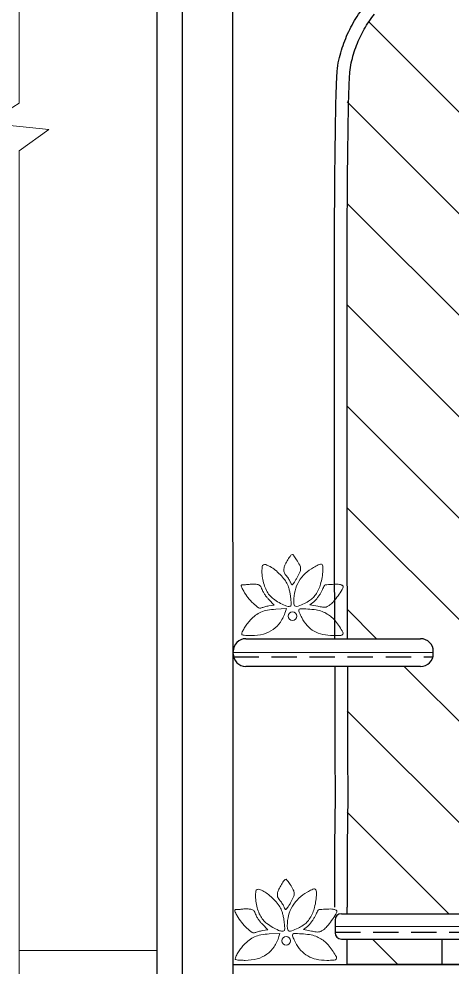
# Model space of a CAD drawing. Header units: millimetres. Extents: x 56222 to 3066687, y -650199 to -121287.
# Drawn here: x 141831.61 to 141848.7, y -185314.69 to -185277.32 of the extents above; entities that cross this region are included whole.
import ezdxf

# ---------------------------------------------------------------- set-up
doc = ezdxf.new("R2010")
doc.units = ezdxf.units.MM
doc.header["$MEASUREMENT"] = 0
doc.linetypes.add('DASHEDX2', pattern=[1.5, 1, -0.5])
for name, color, linetype, lineweight in [('$TD_AUDIT_GENERATED_(A0BDF17)', 32, 'Continuous', 30), ('FURNITURE', 32, 'Continuous', 9), ('Text', 7, 'Continuous', 15)]:
    doc.layers.add(name, color=color, linetype=linetype, lineweight=lineweight)

msp = doc.modelspace()

# ---------------------------------------------------------------- linework, layer by layer
at = {"layer": '$TD_AUDIT_GENERATED_(A0BDF17)', "linetype": 'Continuous', "lineweight": 25, "ltscale": 2}
for p, q in [((141844.557, -185312.593, 0.259), (141844.557, -185312.332, 0.259)), ((141844.557, -185314.593, 0.259), (141844.557, -185313.593, 0.259)), ((141856.583, -185314.593, 0.259), (141844.557, -185314.593, 0.259))]:
    msp.add_line(p, q, dxfattribs=at)
at = {"layer": '$TD_AUDIT_GENERATED_(A0BDF17)', "linetype": 'Continuous', "lineweight": 25, "ltscale": 2, "elevation": 0.259}
for points in [[(141844.069, -185301.751, -0.000105), (141844.063, -185297.848, -0.000311), (141844.056, -185287.44, -0.00288), (141844.082, -185282.929, -0.00097), (141844.107, -185281.078, -0.004988), (141844.134, -185280.043, -0.008013), (141844.168, -185279.38, -0.039018), (141844.232, -185278.94, -0.036514), (141844.464, -185278.182, -0.037819), (141844.802, -185277.473, -0.037321), (141845.247, -185276.816, -0.033715)], [(141844.569, -185301.75, -0.000105), (141844.563, -185297.847, -0.000311), (141844.556, -185287.44, -0.00288), (141844.582, -185282.935, -0.00097), (141844.607, -185281.086, -0.004988), (141844.633, -185280.061, -0.008013), (141844.667, -185279.414, -0.039018), (141844.72, -185279.05, -0.036514), (141844.93, -185278.363, -0.037819), (141845.236, -185277.722, -0.037321), (141845.639, -185277.126, -0.033715)], [(141844.07, -185302.843, 0.000147), (141844.082, -185308.32, 0.00627), (141844.057, -185312.335, 0.00627)], [(141844.57, -185302.843, 0.000148), (141844.582, -185308.324, 0.006278), (141844.557, -185312.332)]]:
    msp.add_lwpolyline(points, format="xyb", dxfattribs=at)
at = {"layer": 'FURNITURE', "lineweight": 5}
for p, q in [((141856.564, -185288.593, 0.259), (141845.411, -185277.439, 0.259)), ((141856.564, -185292.593, 0.259), (141844.563, -185280.592, 0.259)), ((141856.564, -185296.593, 0.259), (141844.563, -185284.592, 0.259)), ((141855.238, -185299.267, 0.259), (141844.557, -185288.585, 0.259)), ((141852.542, -185300.571, 0.259), (141844.558, -185292.587, 0.259)), ((141850.787, -185298.816, 0.259), (141844.558, -185292.587, 0.259)), ((141852.488, -185304.517, 0.259), (141844.561, -185296.59, 0.259)), ((141846.721, -185298.75, 0.259), (141844.561, -185296.59, 0.259)), ((141845.721, -185301.75, 0.259), (141844.564, -185300.593, 0.259)), ((141840.063, -185302.296, 0.259), (141847.958, -185302.296, 0.259)), ((141852.233, -185308.262, 0.259), (141846.814, -185302.843, 0.259)), ((141852, -185312.029, 0.259), (141844.563, -185304.592, 0.259)), ((141848.564, -185312.593, 0.259), (141844.563, -185308.592, 0.259)), ((141846.564, -185314.593, 0.259), (141845.564, -185313.593, 0.259))]:
    msp.add_line(p, q, dxfattribs=at)
at = {"layer": 'FURNITURE', "lineweight": 30}
for p, q in [((141840.563, -185301.75, 0.259), (141847.458, -185301.75, 0.259)), ((141840.063, -185302.343, 0.259), (141840.063, -185302.25, 0.259)), ((141847.958, -185302.343, 0.259), (141847.958, -185302.25, 0.259)), ((141847.458, -185302.843, 0.259), (141840.563, -185302.843, 0.259)), ((141844.332, -185312.593, 0.259), (141868.795, -185312.593, 0.259)), ((141844.332, -185312.593, 0.259), (141868.795, -185312.593, 0.259)), ((141844.082, -185312.843, 0.259), (141844.082, -185313.343, 0.259)), ((141844.082, -185312.843, 0.259), (141844.082, -185313.343, 0.259)), ((141844.332, -185313.593, 0.259), (141868.795, -185313.593, 0.259)), ((141844.332, -185313.593, 0.259), (141868.795, -185313.593, 0.259)), ((141848.313, -185314.593, 0.259), (141848.313, -185313.593, 0.259)), ((141840.063, -185314.593, 0.259), (141873.064, -185314.593, 0.259))]:
    msp.add_line(p, q, dxfattribs=at)
at = {"layer": 'FURNITURE', "color": 3, "linetype": 'DASHEDX2', "lineweight": 30}
for p, q in [((141840.078, -185302.465, 0.259), (141847.943, -185302.465, 0.259)), ((141844.082, -185313.315, 0.259), (141869.045, -185313.315, 0.259))]:
    msp.add_line(p, q, dxfattribs=at)
at = {"layer": 'FURNITURE', "lineweight": 13}
msp.add_line((141869.045, -185313.093, 0.259), (141844.082, -185313.093, 0.259), dxfattribs=at)
at = {"layer": 'FURNITURE', "lineweight": 0}
msp.add_line((141831.62, -185314.045, 0.259), (141837.063, -185314.045, 0.259), dxfattribs=at)
at = {"layer": 'FURNITURE', "lineweight": 0, "elevation": 0.259}
msp.add_lwpolyline([(141837.063, -185239.601), (141876.064, -185239.601), (141876.064, -185346.601), (141837.063, -185346.601)], close=True, dxfattribs=at)
at = {"layer": 'FURNITURE', "lineweight": 30, "elevation": 0.259}
msp.add_lwpolyline([(141837.063, -185239.601), (141876.064, -185239.601), (141876.064, -185346.601), (141837.063, -185346.601)], close=True, dxfattribs=at)
msp.add_lwpolyline([(141840.063, -185346.601), (141840.049, -185249.259, -0.454845), (141844.063, -185244.601), (141869.064, -185244.601, -0.435086), (141873.064, -185248.919), (141873.064, -185346.601)], format="xyb", dxfattribs=at)
for points in [[(141837.063, -185346.601), (141837.063, -185250.601)], [(141838.063, -185346.601), (141838.063, -185257.996)]]:
    msp.add_lwpolyline(points, dxfattribs=at)
at = {"layer": 'FURNITURE', "elevation": 0.259}
for points in [[(141842.565, -185298.64, -0.02545), (141842.687, -185298.85, -0.110408), (141842.724, -185298.989, -0.113166), (141842.697, -185299.129, -0.027385), (141842.589, -185299.339, -0.008118), (141842.524, -185299.449, -0.012388), (141842.463, -185299.541, -0.006971), (141842.409, -185299.616, -0.223747), (141842.39, -185299.626, -0.214585), (141842.375, -185299.62, -0.047441), (141842.357, -185299.598, -0.041271), (141842.339, -185299.566, -0.029557), (141842.324, -185299.527, 0.047799), (141842.303, -185299.479, 0.01634), (141842.264, -185299.412, 0.016073), (141842.216, -185299.341, 0.017873), (141842.165, -185299.276, -0.029539), (141842.102, -185299.192, -0.07249), (141842.07, -185299.122, -0.07906), (141842.06, -185299.049, -0.04047), (141842.07, -185298.958, -0.071589), (141842.115, -185298.825, -0.021877), (141842.22, -185298.639, -0.015418), (141842.337, -185298.464, -0.223939), (141842.401, -185298.429, -0.241356), (141842.416, -185298.435, -0.007458), (141842.46, -185298.49, -0.013098), (141842.51, -185298.558, -0.008509)], [(141841.524, -185298.91, -0.051461), (141841.712, -185299.035, -0.02792), (141841.917, -185299.224, -0.027938), (141842.097, -185299.431, -0.058367), (141842.207, -185299.614, -0.033671), (141842.246, -185299.718, -0.015079), (141842.284, -185299.859, -0.014848), (141842.315, -185300.011, -0.019525), (141842.333, -185300.152, -0.006133), (141842.349, -185300.349, -0.067833), (141842.344, -185300.428, -0.21271), (141842.318, -185300.464, -0.13331), (141842.266, -185300.478, -0.103578), (141842.108, -185300.445, -0.027277), (141841.876, -185300.328, -0.028575), (141841.649, -185300.18, -0.060959), (141841.497, -185300.036, -0.0556), (141841.374, -185299.848, -0.040539), (141841.279, -185299.616, -0.038605), (141841.219, -185299.358, -0.038142), (141841.198, -185299.093, -0.031586), (141841.21, -185298.907, -0.237067), (141841.258, -185298.836, -0.224318), (141841.346, -185298.829, -0.028453)], [(141843.582, -185298.851, -0.10479), (141843.605, -185299.001, -0.022441), (141843.58, -185299.264, -0.024459), (141843.527, -185299.54, -0.044449), (141843.453, -185299.758, -0.030842), (141843.343, -185299.97, -0.056549), (141843.225, -185300.125, -0.057695), (141843.077, -185300.247, -0.033479), (141842.875, -185300.359, -0.015095), (141842.632, -185300.465, -0.15236), (141842.523, -185300.474, -0.289935), (141842.466, -185300.416, -0.054427), (141842.449, -185300.262, -0.064772), (141842.502, -185299.858, -0.069734), (141842.656, -185299.492, -0.069531), (141842.905, -185299.181, -0.063825), (141843.237, -185298.939, -0.006585), (141843.416, -185298.844, -0.055952), (141843.501, -185298.812, -0.174824), (141843.55, -185298.817, -0.193131)], [(141841.008, -185299.611, -0.064996), (141841.075, -185299.632, -0.094121), (141841.126, -185299.668, -0.078851), (141841.166, -185299.725, -0.033835), (141841.201, -185299.811, 0.049351), (141841.238, -185299.894, 0.019713), (141841.304, -185300, 0.01928), (141841.384, -185300.109, 0.023021), (141841.468, -185300.206), (141841.677, -185300.423), (141841.475, -185300.457, 0.013428), (141841.391, -185300.473, 0.012559), (141841.307, -185300.494, 0.012642), (141841.233, -185300.516, 0.041299), (141841.186, -185300.536, -0.279902), (141841.067, -185300.529, -0.035107), (141840.858, -185300.36, -0.037463), (141840.644, -185300.129, -0.043562), (141840.478, -185299.879, -0.00605), (141840.399, -185299.73, -0.073411), (141840.379, -185299.669, -0.302838), (141840.391, -185299.64, -0.143371), (141840.432, -185299.627, 0.012813), (141840.479, -185299.626, 0.004129), (141840.548, -185299.621, 0.004115), (141840.624, -185299.615, 0.004602), (141840.698, -185299.608, -0.017564), (141840.775, -185299.602, -0.012516), (141840.861, -185299.601, -0.012659), (141840.944, -185299.604, -0.026193)], [(141844.263, -185299.612, -0.039687), (141844.316, -185299.625, -0.053986), (141844.36, -185299.645, -0.066379), (141844.391, -185299.669, -0.195539), (141844.4, -185299.694, -0.1412), (141844.365, -185299.814, -0.014857), (141844.2, -185300.059, -0.018625), (141844.016, -185300.294, -0.067795), (141843.876, -185300.421, -0.030086), (141843.769, -185300.485, -0.09244), (141843.688, -185300.51, -0.066167), (141843.59, -185300.508, -0.010422), (141843.4, -185300.474), (141843.09, -185300.413), (141843.247, -185300.291, 0.045379), (141843.316, -185300.226, 0.020126), (141843.395, -185300.129, 0.019726), (141843.472, -185300.018, 0.025139), (141843.533, -185299.911, -0.000741), (141843.583, -185299.811, -0.001174), (141843.626, -185299.726, -0.000246), (141843.664, -185299.652, -0.054576), (141843.669, -185299.645, -0.204676), (141843.706, -185299.626, -0.003825), (141843.931, -185299.611, -0.008924), (141844.145, -185299.603, -0.045843)], [(141842.123, -185300.685, -0.070923), (141841.929, -185301.094, -0.093488), (141841.642, -185301.39, -0.090588), (141841.26, -185301.567, -0.062638), (141840.786, -185301.628, -0.010446), (141840.625, -185301.625, -0.023226), (141840.502, -185301.615, -0.023254), (141840.416, -185301.599, -0.349792), (141840.398, -185301.577, -0.112709), (141840.419, -185301.484, -0.024343), (141840.498, -185301.338, -0.024515), (141840.607, -185301.177, -0.022598), (141840.735, -185301.022, -0.043477), (141840.943, -185300.829, -0.063927), (141841.157, -185300.702, -0.058326), (141841.411, -185300.626, -0.029783), (141841.742, -185300.588), (141842.16, -185300.565)], [(141843.57, -185300.679, -0.040538), (141843.771, -185300.777, -0.045366), (141843.946, -185300.903, -0.042275), (141844.104, -185301.066, -0.028397), (141844.257, -185301.276, -0.017703), (141844.388, -185301.496, -0.284529), (141844.384, -185301.578, -0.233153), (141844.305, -185301.622, -0.012579), (141844.013, -185301.628, -0.050687), (141843.595, -185301.584, -0.078586), (141843.256, -185301.456, -0.082696), (141842.986, -185301.235, -0.062542), (141842.77, -185300.918, -0.008185), (141842.724, -185300.824, -0.010669), (141842.685, -185300.736, -0.008474), (141842.655, -185300.662, -0.090877), (141842.649, -185300.63, -0.410362), (141842.703, -185300.575, -0.01654), (141843.01, -185300.582, -0.024975), (141843.332, -185300.615, -0.054911)], [(141842.312, -185311.441, -0.02545), (141842.434, -185311.652, -0.110408), (141842.471, -185311.791, -0.113166), (141842.444, -185311.93, -0.027385), (141842.337, -185312.141, -0.008118), (141842.271, -185312.25, -0.012388), (141842.21, -185312.343, -0.006971), (141842.156, -185312.417, -0.223747), (141842.137, -185312.428, -0.214585), (141842.122, -185312.422, -0.047441), (141842.104, -185312.4, -0.041271), (141842.086, -185312.368, -0.029557), (141842.071, -185312.329, 0.047799), (141842.05, -185312.28, 0.01634), (141842.011, -185312.214, 0.016073), (141841.963, -185312.143, 0.017873), (141841.912, -185312.078, -0.029539), (141841.85, -185311.994, -0.07249), (141841.817, -185311.924, -0.07906), (141841.807, -185311.851, -0.04047), (141841.817, -185311.76, -0.071589), (141841.862, -185311.627, -0.021877), (141841.967, -185311.441, -0.015418), (141842.084, -185311.266, -0.223939), (141842.148, -185311.23, -0.241356), (141842.163, -185311.237, -0.007458), (141842.207, -185311.292, -0.013098), (141842.257, -185311.36, -0.008509)], [(141841.271, -185311.712, -0.051461), (141841.459, -185311.837, -0.02792), (141841.664, -185312.025, -0.027938), (141841.844, -185312.233, -0.058367), (141841.954, -185312.416, -0.033671), (141841.993, -185312.52, -0.015079), (141842.031, -185312.661, -0.014848), (141842.062, -185312.813, -0.019525), (141842.08, -185312.954, -0.006133), (141842.096, -185313.151, -0.067833), (141842.091, -185313.23, -0.21271), (141842.065, -185313.266, -0.13331), (141842.013, -185313.28, -0.103578), (141841.855, -185313.247, -0.027277), (141841.623, -185313.13, -0.028575), (141841.396, -185312.982, -0.060959), (141841.244, -185312.838, -0.0556), (141841.121, -185312.649, -0.040539), (141841.026, -185312.417, -0.038605), (141840.966, -185312.16, -0.038142), (141840.945, -185311.895, -0.031586), (141840.957, -185311.709, -0.237067), (141841.005, -185311.637, -0.224318), (141841.093, -185311.631, -0.028453)], [(141843.329, -185311.653, -0.10479), (141843.352, -185311.803, -0.022441), (141843.327, -185312.066, -0.024459), (141843.274, -185312.342, -0.044449), (141843.2, -185312.56, -0.030842), (141843.09, -185312.772, -0.056549), (141842.972, -185312.927, -0.057695), (141842.824, -185313.049, -0.033479), (141842.622, -185313.161, -0.015095), (141842.379, -185313.267, -0.15236), (141842.27, -185313.275, -0.289935), (141842.213, -185313.218, -0.054427), (141842.196, -185313.064, -0.064772), (141842.249, -185312.66, -0.069734), (141842.403, -185312.293, -0.069531), (141842.652, -185311.982, -0.063825), (141842.984, -185311.741, -0.006585), (141843.163, -185311.646, -0.055952), (141843.248, -185311.614, -0.174824), (141843.297, -185311.619, -0.193131)], [(141840.755, -185312.413, -0.064996), (141840.822, -185312.434, -0.094121), (141840.873, -185312.469, -0.078851), (141840.913, -185312.526, -0.033835), (141840.948, -185312.613, 0.049351), (141840.985, -185312.696, 0.019713), (141841.051, -185312.802, 0.01928), (141841.131, -185312.911, 0.023021), (141841.215, -185313.007), (141841.424, -185313.225), (141841.222, -185313.258, 0.013428), (141841.139, -185313.275, 0.012559), (141841.054, -185313.296, 0.012642), (141840.98, -185313.318, 0.041299), (141840.933, -185313.338, -0.279902), (141840.814, -185313.331, -0.035107), (141840.606, -185313.162, -0.037463), (141840.391, -185312.931, -0.043562), (141840.225, -185312.681, -0.00605), (141840.146, -185312.532, -0.073411), (141840.126, -185312.47, -0.302838), (141840.138, -185312.441, -0.143371), (141840.179, -185312.429, 0.012813), (141840.226, -185312.428, 0.004129), (141840.295, -185312.423, 0.004115), (141840.371, -185312.417, 0.004602), (141840.445, -185312.409, -0.017564), (141840.522, -185312.404, -0.012516), (141840.608, -185312.403, -0.012659), (141840.691, -185312.406, -0.026193)], [(141844.01, -185312.414, -0.039687), (141844.063, -185312.427, -0.053986), (141844.107, -185312.447, -0.066379), (141844.138, -185312.471, -0.195539), (141844.148, -185312.495, -0.1412), (141844.112, -185312.616, -0.014857), (141843.947, -185312.86, -0.018625), (141843.763, -185313.096, -0.067795), (141843.623, -185313.223, -0.030086), (141843.516, -185313.287, -0.09244), (141843.435, -185313.312, -0.066167), (141843.337, -185313.31, -0.010422), (141843.147, -185313.276), (141842.837, -185313.215), (141842.994, -185313.093, 0.045379), (141843.063, -185313.028, 0.020126), (141843.142, -185312.93, 0.019726), (141843.219, -185312.82, 0.025139), (141843.28, -185312.712, -0.000741), (141843.33, -185312.613, -0.001174), (141843.373, -185312.528, -0.000246), (141843.411, -185312.453, -0.054576), (141843.416, -185312.447, -0.204676), (141843.453, -185312.428, -0.003825), (141843.678, -185312.413, -0.008924), (141843.892, -185312.405, -0.045843)], [(141841.87, -185313.486, -0.070923), (141841.676, -185313.896, -0.093488), (141841.389, -185314.192, -0.090588), (141841.007, -185314.369, -0.062638), (141840.533, -185314.43, -0.010446), (141840.372, -185314.427, -0.023226), (141840.249, -185314.417, -0.023254), (141840.163, -185314.401, -0.349792), (141840.145, -185314.379, -0.112709), (141840.166, -185314.286, -0.024343), (141840.245, -185314.14, -0.024515), (141840.355, -185313.979, -0.022598), (141840.482, -185313.824, -0.043477), (141840.69, -185313.631, -0.063927), (141840.904, -185313.504, -0.058326), (141841.158, -185313.428, -0.029783), (141841.489, -185313.39), (141841.907, -185313.367)], [(141843.318, -185313.481, -0.040538), (141843.518, -185313.579, -0.045366), (141843.693, -185313.705, -0.042275), (141843.851, -185313.868, -0.028397), (141844.004, -185314.078, -0.017703), (141844.135, -185314.297, -0.284529), (141844.131, -185314.38, -0.233153), (141844.052, -185314.423, -0.012579), (141843.76, -185314.43, -0.050687), (141843.342, -185314.386, -0.078586), (141843.003, -185314.258, -0.082696), (141842.733, -185314.037, -0.062542), (141842.517, -185313.72, -0.008185), (141842.471, -185313.626, -0.010669), (141842.432, -185313.538, -0.008474), (141842.402, -185313.464, -0.090877), (141842.397, -185313.432, -0.410362), (141842.45, -185313.377, -0.01654), (141842.757, -185313.383, -0.024975), (141843.079, -185313.417, -0.054911)]]:
    msp.add_lwpolyline(points, format="xyb", close=True, dxfattribs=at)
at = {"layer": 'FURNITURE'}
for centre in [(141842.402, -185300.861, 0.259), (141842.149, -185313.663, 0.259)]:
    msp.add_circle(centre, 0.17, dxfattribs=at)
at = {"layer": 'FURNITURE', "lineweight": 30}
for centre, radius, start, end in [((141840.563, -185302.25, 0.259), 0.5, 90, 180), ((141847.458, -185302.25, 0.259), 0.5, 0, 90), ((141840.563, -185302.343, 0.259), 0.5, 180, 270), ((141847.458, -185302.343, 0.259), 0.5, 270, 0), ((141844.332, -185312.843, 0.259), 0.25, 90, 180), ((141844.332, -185312.843, 0.259), 0.25, 90, 180), ((141844.332, -185313.343, 0.259), 0.25, 180, 270), ((141844.332, -185313.343, 0.259), 0.25, 180, 270)]:
    msp.add_arc(centre, radius, start, end, dxfattribs=at)
at = {"layer": 'Text', "color": 251, "linetype": 'Continuous', "lineweight": 0, "true_color": 0x636466, "elevation": 0.259}
msp.add_lwpolyline([(141831.62, -185214.46), (141831.62, -185280.645), (141830.359, -185281.426), (141832.793, -185281.676), (141831.62, -185282.513), (141831.62, -185351.642)], dxfattribs=at)

doc.saveas('drawing.dxf')
